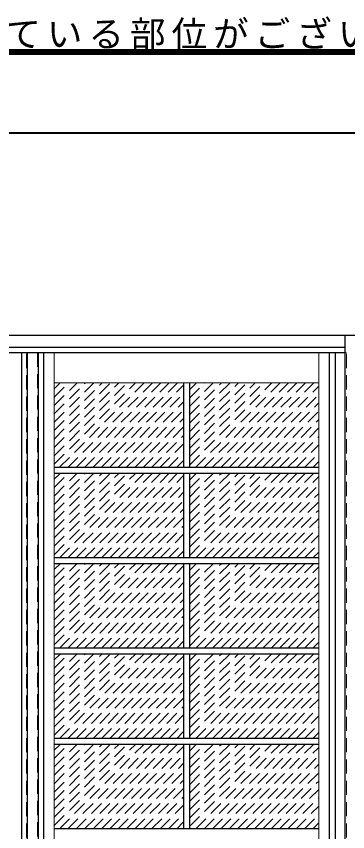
# Model space of a CAD drawing. Units: millimetres, scale not verified. Extents: x -6000 to 5700, y -4307 to 4260.
# Drawn here: x 3649 to 4488, y 2197 to 4260 of the extents above; entities that cross this region are included whole.
import ezdxf

# ---------------------------------------------------------------- set-up
doc = ezdxf.new("R2010")
doc.units = ezdxf.units.MM
doc.header["$LTSCALE"] = 30
doc.linetypes.add('DASHED1', pattern=[1.8, 1.2, -0.6])
for name, color, linetype, lineweight in [('0-2_扉', 3, 'Continuous', 25), ('0-3_仕上げ', 3, 'Continuous', 25), ('0-4_枠', 3, 'Continuous', 25), ('0-C_ハッチ', 4, 'DASHED1', 9), ('F-1_枠', 6, 'Continuous', 40)]:
    doc.layers.add(name, color=color, linetype=linetype, lineweight=lineweight)
doc.layers.add('0-A_文字', color=7, linetype='Continuous')
doc.styles.add('ＭＳ ゴシック', font='')
doc.styles.get('ＭＳ ゴシック').set_extended_font_data('MS Gothic')

msp = doc.modelspace()

# ---------------------------------------------------------------- linework, layer by layer
at = {"layer": '0-2_扉'}
for p, q in [((4482, 3409), (2895, 3409)), ((3705, 1426), (3705, 3409))]:
    msp.add_line(p, q, dxfattribs=at)
at = {"layer": '0-2_扉', "color": 4, "linetype": 'DASHED1', "lineweight": 9}
msp.add_line((3675, 1426), (3675, 3409), dxfattribs=at)
msp.add_lwpolyline([(4482, 1426), (4485, 1426), (4485, 3409), (4482, 3409)], dxfattribs=at)
at = {"layer": '0-3_仕上げ'}
for p, q in [((3662.5, 1426), (3662.5, 3409)), ((3677.5, 1426), (3677.5, 3409)), ((3717.5, 3409), (3717.5, 1426)), ((4442.5, 1426), (4442.5, 3409)), ((4457.5, 1426), (4457.5, 3409)), ((4072.5, 3333), (4072.5, 3118.5)), ((4087.5, 3333), (4087.5, 3118.5)), ((4415, 3118.5), (3745, 3118.5)), ((4415, 3103.5), (3745, 3103.5)), ((4072.5, 3103.5), (4072.5, 2890)), ((4087.5, 3103.5), (4087.5, 2890)), ((4415, 2890), (3745, 2890)), ((4415, 2875), (3745, 2875)), ((4072.5, 2875), (4072.5, 2661.5)), ((4087.5, 2875), (4087.5, 2661.5)), ((4415, 2661.5), (3745, 2661.5)), ((4415, 2646.5), (3745, 2646.5)), ((4072.5, 2646.5), (4072.5, 2433)), ((4087.5, 2646.5), (4087.5, 2433)), ((4415, 2433), (3745, 2433)), ((4415, 2418), (3745, 2418)), ((4072.5, 2418), (4072.5, 2204.5)), ((4087.5, 2418), (4087.5, 2204.5)), ((4415, 2204.5), (3745, 2204.5))]:
    msp.add_line(p, q, dxfattribs=at)
at = {"layer": '0-3_仕上げ', "color": 4, "linetype": 'DASHED1', "lineweight": 9}
msp.add_line((3702.5, 3409), (3702.5, 1426), dxfattribs=at)
at = {"layer": '0-3_仕上げ', "color": 7, "lineweight": 18}
for p, q in [((3745, 3409), (3745, 1426)), ((4415, 1426), (4415, 3409)), ((4415, 3333), (3745, 3333))]:
    msp.add_line(p, q, dxfattribs=at)
at = {"layer": '0-4_枠'}
for p, q in [((1278, 3453), (4512, 3453)), ((4482, 1406), (4482, 3453)), ((1308, 3423), (4482, 3423))]:
    msp.add_line(p, q, dxfattribs=at)
at = {"layer": '0-C_ハッチ'}
for p, q in [((3745, 3317.85), (3760.15, 3333)), ((3745, 3126.93), (3951.07, 3333)), ((3745, 3148.14), (3929.86, 3333)), ((3745, 3169.35), (3908.65, 3333)), ((3745, 3190.57), (3887.43, 3333)), ((3745, 3211.78), (3866.22, 3333)), ((3745, 3232.99), (3845.01, 3333)), ((3745, 3254.21), (3823.79, 3333)), ((3745, 3275.42), (3802.58, 3333)), ((3745, 3296.63), (3781.37, 3333)), ((3757.79, 3118.5), (3972.29, 3333)), ((3779, 3118.5), (3993.5, 3333)), ((3800.21, 3118.5), (4014.71, 3333)), ((3821.43, 3118.5), (4035.93, 3333)), ((3842.64, 3118.5), (4057.14, 3333)), ((3863.85, 3118.5), (4072.5, 3327.15)), ((4087.5, 3124.35), (4296.15, 3333)), ((4087.5, 3145.57), (4274.93, 3333)), ((4087.5, 3166.78), (4253.72, 3333)), ((4087.5, 3187.99), (4232.51, 3333)), ((4087.5, 3209.21), (4211.29, 3333)), ((4087.5, 3230.42), (4190.08, 3333)), ((4087.5, 3251.63), (4168.87, 3333)), ((4087.5, 3272.85), (4147.65, 3333)), ((4087.5, 3294.06), (4126.44, 3333)), ((4087.5, 3315.27), (4105.23, 3333)), ((4102.86, 3118.5), (4317.36, 3333)), ((4124.07, 3118.5), (4338.57, 3333)), ((4145.29, 3118.5), (4359.79, 3333)), ((4166.5, 3118.5), (4381, 3333)), ((4187.71, 3118.5), (4402.21, 3333)), ((4208.93, 3118.5), (4415, 3324.57)), ((3885.07, 3118.5), (4072.5, 3305.93)), ((4230.14, 3118.5), (4415, 3303.36)), ((3906.28, 3118.5), (4072.5, 3284.72)), ((4251.35, 3118.5), (4415, 3282.15)), ((3927.49, 3118.5), (4072.5, 3263.51)), ((4272.57, 3118.5), (4415, 3260.93)), ((3948.7, 3118.5), (4072.5, 3242.29)), ((4293.78, 3118.5), (4415, 3239.72)), ((3969.92, 3118.5), (4072.5, 3221.08)), ((3991.13, 3118.5), (4072.5, 3199.87)), ((4314.99, 3118.5), (4415, 3218.51)), ((4012.34, 3118.5), (4072.5, 3178.65)), ((4336.2, 3118.5), (4415, 3197.29)), ((4033.56, 3118.5), (4072.5, 3157.44)), ((4357.42, 3118.5), (4415, 3176.08)), ((4054.77, 3118.5), (4072.5, 3136.23)), ((4378.63, 3118.5), (4415, 3154.87)), ((4399.84, 3118.5), (4415, 3133.65)), ((3745, 2897.93), (3950.57, 3103.5)), ((3745, 2919.14), (3929.36, 3103.5)), ((3745, 2940.35), (3908.15, 3103.5)), ((3745, 2961.57), (3886.93, 3103.5)), ((3745, 2982.78), (3865.72, 3103.5)), ((3745, 3003.99), (3844.51, 3103.5)), ((3745, 3025.21), (3823.29, 3103.5)), ((3745, 3046.42), (3802.08, 3103.5)), ((3745, 3067.63), (3780.87, 3103.5)), ((3745, 3088.85), (3759.65, 3103.5)), ((3758.29, 2890), (3971.79, 3103.5)), ((3779.5, 2890), (3993, 3103.5)), ((3800.71, 2890), (4014.21, 3103.5)), ((3821.93, 2890), (4035.43, 3103.5)), ((3843.14, 2890), (4056.64, 3103.5)), ((3864.35, 2890), (4072.5, 3098.15)), ((4087.5, 2895.35), (4295.65, 3103.5)), ((4087.5, 2916.57), (4274.43, 3103.5)), ((4087.5, 2937.78), (4253.22, 3103.5)), ((4087.5, 2958.99), (4232.01, 3103.5)), ((4087.5, 2980.21), (4210.79, 3103.5)), ((4087.5, 3001.42), (4189.58, 3103.5)), ((4087.5, 3022.63), (4168.37, 3103.5)), ((4087.5, 3043.85), (4147.15, 3103.5)), ((4087.5, 3065.06), (4125.94, 3103.5)), ((4087.5, 3086.27), (4104.73, 3103.5)), ((4103.36, 2890), (4316.86, 3103.5)), ((4124.57, 2890), (4338.07, 3103.5)), ((4145.79, 2890), (4359.29, 3103.5)), ((4167, 2890), (4380.5, 3103.5)), ((4188.21, 2890), (4401.71, 3103.5)), ((4209.43, 2890), (4415, 3095.57)), ((3885.57, 2890), (4072.5, 3076.93)), ((4230.64, 2890), (4415, 3074.36)), ((3906.78, 2890), (4072.5, 3055.72)), ((3927.99, 2890), (4072.5, 3034.51)), ((4251.85, 2890), (4415, 3053.15)), ((3949.2, 2890), (4072.5, 3013.29)), ((4273.07, 2890), (4415, 3031.93)), ((3970.42, 2890), (4072.5, 2992.08)), ((4294.28, 2890), (4415, 3010.72)), ((4315.49, 2890), (4415, 2989.51)), ((3991.63, 2890), (4072.5, 2970.87)), ((4336.7, 2890), (4415, 2968.29)), ((4012.84, 2890), (4072.5, 2949.65)), ((4357.92, 2890), (4415, 2947.08)), ((4034.06, 2890), (4072.5, 2928.44)), ((4379.13, 2890), (4415, 2925.87)), ((4055.27, 2890), (4072.5, 2907.23)), ((4400.34, 2890), (4415, 2904.65)), ((3745, 2669.43), (3950.57, 2875)), ((3745, 2690.64), (3929.36, 2875)), ((3745, 2711.85), (3908.15, 2875)), ((3745, 2733.07), (3886.93, 2875)), ((3745, 2754.28), (3865.72, 2875)), ((3745, 2775.49), (3844.51, 2875)), ((3745, 2796.71), (3823.29, 2875)), ((3745, 2817.92), (3802.08, 2875)), ((3745, 2839.13), (3780.87, 2875)), ((3745, 2860.35), (3759.65, 2875)), ((3758.29, 2661.5), (3971.79, 2875)), ((3779.5, 2661.5), (3993, 2875)), ((3800.71, 2661.5), (4014.21, 2875)), ((3821.93, 2661.5), (4035.43, 2875)), ((3843.14, 2661.5), (4056.64, 2875)), ((3864.35, 2661.5), (4072.5, 2869.65)), ((4087.5, 2666.85), (4295.65, 2875)), ((4087.5, 2688.07), (4274.43, 2875)), ((4087.5, 2709.28), (4253.22, 2875)), ((4087.5, 2730.49), (4232.01, 2875)), ((4087.5, 2751.71), (4210.79, 2875)), ((4087.5, 2772.92), (4189.58, 2875)), ((4087.5, 2794.13), (4168.37, 2875)), ((4087.5, 2815.35), (4147.15, 2875)), ((4087.5, 2836.56), (4125.94, 2875)), ((4087.5, 2857.77), (4104.73, 2875)), ((4103.36, 2661.5), (4316.86, 2875)), ((4124.57, 2661.5), (4338.07, 2875)), ((4145.79, 2661.5), (4359.29, 2875)), ((4167, 2661.5), (4380.5, 2875)), ((4188.21, 2661.5), (4401.71, 2875)), ((3885.57, 2661.5), (4072.5, 2848.43)), ((4209.43, 2661.5), (4415, 2867.07)), ((3906.78, 2661.5), (4072.5, 2827.22)), ((4230.64, 2661.5), (4415, 2845.86)), ((3927.99, 2661.5), (4072.5, 2806.01)), ((4251.85, 2661.5), (4415, 2824.65)), ((4273.07, 2661.5), (4415, 2803.43)), ((3949.2, 2661.5), (4072.5, 2784.79)), ((4294.28, 2661.5), (4415, 2782.22)), ((3970.42, 2661.5), (4072.5, 2763.58)), ((4315.49, 2661.5), (4415, 2761.01)), ((3991.63, 2661.5), (4072.5, 2742.37)), ((4336.7, 2661.5), (4415, 2739.79)), ((4012.84, 2661.5), (4072.5, 2721.15)), ((4357.92, 2661.5), (4415, 2718.58)), ((4034.06, 2661.5), (4072.5, 2699.94)), ((4379.13, 2661.5), (4415, 2697.37)), ((4055.27, 2661.5), (4072.5, 2678.73)), ((4400.34, 2661.5), (4415, 2676.15)), ((3745, 2440.93), (3950.57, 2646.5)), ((3745, 2462.14), (3929.36, 2646.5)), ((3745, 2483.35), (3908.15, 2646.5)), ((3745, 2504.57), (3886.93, 2646.5)), ((3745, 2525.78), (3865.72, 2646.5)), ((3745, 2546.99), (3844.51, 2646.5)), ((3745, 2568.21), (3823.29, 2646.5)), ((3745, 2589.42), (3802.08, 2646.5)), ((3745, 2610.63), (3780.87, 2646.5)), ((3745, 2631.85), (3759.65, 2646.5)), ((3758.29, 2433), (3971.79, 2646.5)), ((3779.5, 2433), (3993, 2646.5)), ((3800.71, 2433), (4014.21, 2646.5)), ((3821.93, 2433), (4035.43, 2646.5)), ((3843.14, 2433), (4056.64, 2646.5)), ((3864.35, 2433), (4072.5, 2641.15)), ((4087.5, 2438.35), (4295.65, 2646.5)), ((4087.5, 2459.57), (4274.43, 2646.5)), ((4087.5, 2480.78), (4253.22, 2646.5)), ((4087.5, 2501.99), (4232.01, 2646.5)), ((4087.5, 2523.21), (4210.79, 2646.5)), ((4087.5, 2544.42), (4189.58, 2646.5)), ((4087.5, 2565.63), (4168.37, 2646.5)), ((4087.5, 2586.85), (4147.15, 2646.5)), ((4087.5, 2608.06), (4125.94, 2646.5)), ((4087.5, 2629.27), (4104.73, 2646.5)), ((4103.36, 2433), (4316.86, 2646.5)), ((4124.57, 2433), (4338.07, 2646.5)), ((4145.79, 2433), (4359.29, 2646.5)), ((4167, 2433), (4380.5, 2646.5)), ((4188.21, 2433), (4401.71, 2646.5)), ((4209.43, 2433), (4415, 2638.57)), ((3885.57, 2433), (4072.5, 2619.93)), ((4230.64, 2433), (4415, 2617.36)), ((3906.78, 2433), (4072.5, 2598.72)), ((4251.85, 2433), (4415, 2596.15)), ((3927.99, 2433), (4072.5, 2577.51)), ((4273.07, 2433), (4415, 2574.93)), ((3949.2, 2433), (4072.5, 2556.29)), ((4294.28, 2433), (4415, 2553.72)), ((3970.42, 2433), (4072.5, 2535.08)), ((4315.49, 2433), (4415, 2532.51)), ((3991.63, 2433), (4072.5, 2513.87)), ((4336.7, 2433), (4415, 2511.29)), ((4012.84, 2433), (4072.5, 2492.65)), ((4357.92, 2433), (4415, 2490.08)), ((4034.06, 2433), (4072.5, 2471.44)), ((4379.13, 2433), (4415, 2468.87)), ((4055.27, 2433), (4072.5, 2450.23)), ((4400.34, 2433), (4415, 2447.65)), ((3745, 2212.43), (3950.57, 2418)), ((3745, 2233.64), (3929.36, 2418)), ((3745, 2254.85), (3908.15, 2418)), ((3745, 2276.07), (3886.93, 2418)), ((3745, 2297.28), (3865.72, 2418)), ((3745, 2318.49), (3844.51, 2418)), ((3745, 2339.71), (3823.29, 2418)), ((3745, 2360.92), (3802.08, 2418)), ((3745, 2382.13), (3780.87, 2418)), ((3745, 2403.35), (3759.65, 2418)), ((3758.29, 2204.5), (3971.79, 2418)), ((3779.5, 2204.5), (3993, 2418)), ((3800.71, 2204.5), (4014.21, 2418)), ((3821.93, 2204.5), (4035.43, 2418)), ((3843.14, 2204.5), (4056.64, 2418)), ((4087.5, 2209.85), (4295.65, 2418)), ((4087.5, 2231.07), (4274.43, 2418)), ((4087.5, 2252.28), (4253.22, 2418)), ((4087.5, 2273.49), (4232.01, 2418)), ((4087.5, 2294.71), (4210.79, 2418)), ((4087.5, 2315.92), (4189.58, 2418)), ((4087.5, 2337.13), (4168.37, 2418)), ((4087.5, 2358.35), (4147.15, 2418)), ((4087.5, 2379.56), (4125.94, 2418)), ((4087.5, 2400.77), (4104.73, 2418)), ((4103.36, 2204.5), (4316.86, 2418)), ((4124.57, 2204.5), (4338.07, 2418)), ((4145.79, 2204.5), (4359.29, 2418)), ((4167, 2204.5), (4380.5, 2418)), ((4188.21, 2204.5), (4401.71, 2418)), ((3864.35, 2204.5), (4072.5, 2412.65)), ((4209.43, 2204.5), (4415, 2410.07)), ((3885.57, 2204.5), (4072.5, 2391.43)), ((4230.64, 2204.5), (4415, 2388.86)), ((3906.78, 2204.5), (4072.5, 2370.22)), ((4251.85, 2204.5), (4415, 2367.65)), ((3927.99, 2204.5), (4072.5, 2349.01)), ((4273.07, 2204.5), (4415, 2346.43)), ((3949.2, 2204.5), (4072.5, 2327.79)), ((4294.28, 2204.5), (4415, 2325.22)), ((3970.42, 2204.5), (4072.5, 2306.58)), ((4315.49, 2204.5), (4415, 2304.01)), ((3991.63, 2204.5), (4072.5, 2285.37)), ((4336.7, 2204.5), (4415, 2282.79)), ((4012.84, 2204.5), (4072.5, 2264.15)), ((4357.92, 2204.5), (4415, 2261.58)), ((4034.06, 2204.5), (4072.5, 2242.94)), ((4379.13, 2204.5), (4415, 2240.37)), ((4055.27, 2204.5), (4072.5, 2221.73)), ((4400.34, 2204.5), (4415, 2219.15))]:
    msp.add_line(p, q, dxfattribs=at)
at = {"layer": 'F-1_枠'}
for p, q in [((-6000, 4175), (5700, 4175)), ((-6000, 4170), (5700, 4170)), ((-6000, 4165), (5700, 4165)), ((-6000, 3965), (5700, 3965))]:
    msp.add_line(p, q, dxfattribs=at)

# ---------------------------------------------------------------- texts
at = {"layer": '0-A_文字', "insert": (1515, 4175), "char_height": 65.98, "attachment_point": 7, "style": 'ＭＳ ゴシック'}
msp.add_mtext('\\T1.17;※本図は意匠確認用です。\u3000表記の簡略化している部位がございますのでご注意下さい。', dxfattribs=at)

doc.saveas('drawing.dxf')
